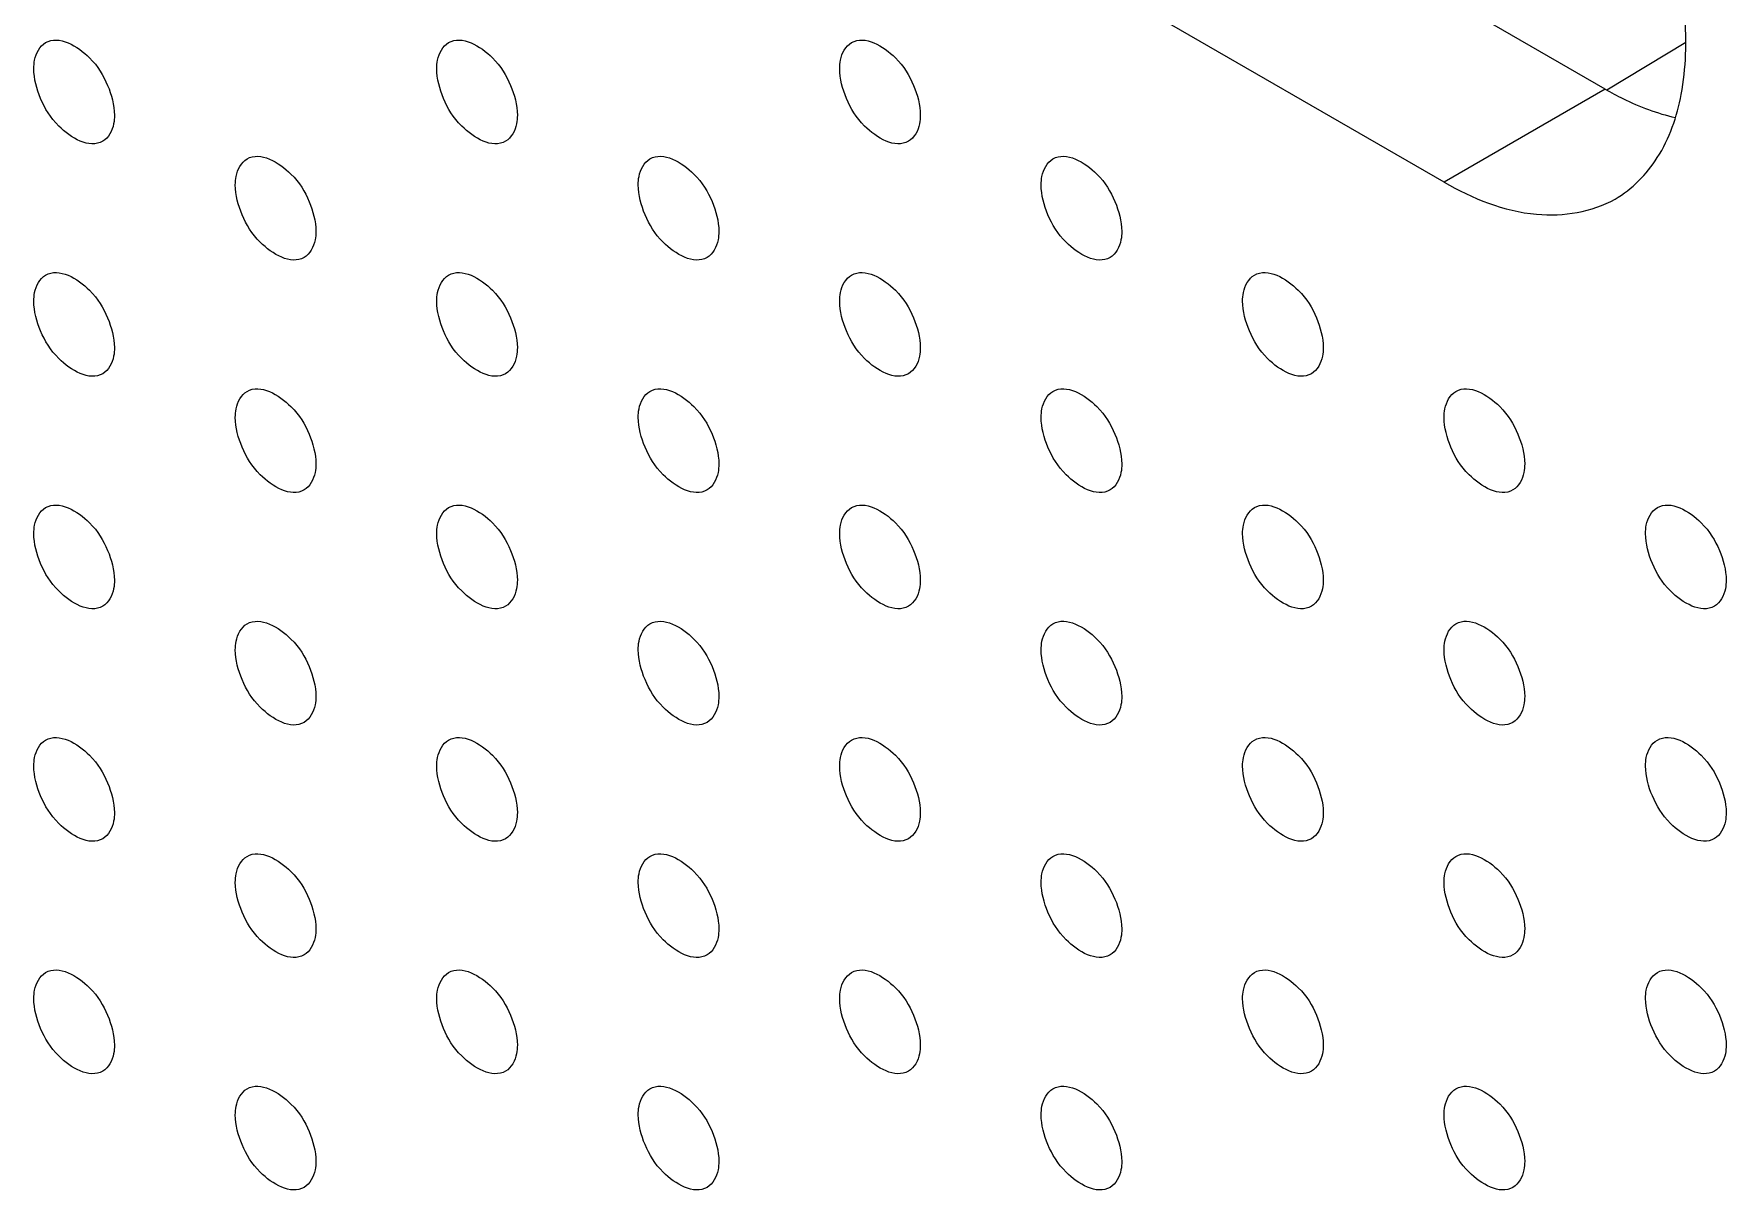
# Model space of a CAD drawing. Header units: millimetres. Extents: x 0 to 1189, y 0 to 858.
# Drawn here: x 917.57 to 947.27, y 477.24 to 497.64 of the extents above; entities that cross this region are included whole.
import ezdxf

# ---------------------------------------------------------------- set-up
doc = ezdxf.new("R2010")
doc.units = ezdxf.units.MM
doc.header["$LTSCALE"] = 65.395
doc.layers.get('0').update_dxf_attribs({"linetype": 'CONTINUOUS'})
doc.layers.add('AXIS', color=7, linetype='CONTINUOUS')

msp = doc.modelspace()

# ---------------------------------------------------------------- linework, layer by layer
at = {"color": 7, "linetype": 'Continuous'}
for p, q in [((945.151, 496.665), (925.352, 508.096)), ((942.323, 495.032), (922.524, 506.463))]:
    msp.add_line(p, q, dxfattribs=at)
at = {"color": 9, "linetype": 'Continuous'}
for p, q in [((945.177, 496.652), (946.565, 497.487)), ((945.151, 496.665), (942.323, 495.032))]:
    msp.add_line(p, q, dxfattribs=at)
at = {"color": 7, "linetype": 'Continuous'}
for points, knots in [([(945.323, 494.735), (945.623, 494.908), (946.167, 495.463), (946.562, 496.635), (946.596, 498.045), (946.16, 500.172), (944.881, 502.673), (943.251, 504.294), (942.323, 504.83)], [0, 0, 0, 0, 0.087148, 0.186862, 0.304539, 0.43868, 0.730128, 1, 1, 1, 1]), ([(945.151, 496.665), (945.253, 496.606), (945.644, 496.397), (946.063, 496.238), (946.381, 496.166)], [0, 0, 0, 0, 0.265007, 1, 1, 1, 1]), ([(942.323, 495.032), (942.819, 494.746), (943.811, 494.334), (944.918, 494.502), (945.323, 494.735)], [0, 0, 0, 0, 0.550827, 1, 1, 1, 1])]:
    msp.add_open_spline(points, degree=3, knots=knots, dxfattribs=at)
at = {"layer": 'AXIS', "color": 7, "linetype": 'Continuous'}
for points, knots in [([(917.574, 497.024), (917.574, 497.074), (917.586, 497.243), (917.676, 497.42), (917.781, 497.481)], [0, 0, 0, 0, 0.294485, 1, 1, 1, 1]), ([(917.781, 497.481), (918.016, 497.618), (918.57, 497.287), (918.882, 496.761), (918.988, 496.386), (918.988, 496.207)], [0, 0, 0, 0, 0.422457, 0.722247, 1, 1, 1, 1]), ([(924.645, 497.024), (924.645, 497.074), (924.657, 497.243), (924.747, 497.42), (924.852, 497.481)], [0, 0, 0, 0, 0.294485, 1, 1, 1, 1]), ([(924.852, 497.481), (925.087, 497.618), (925.641, 497.287), (925.953, 496.761), (926.059, 496.386), (926.059, 496.207)], [0, 0, 0, 0, 0.422457, 0.722247, 1, 1, 1, 1]), ([(931.716, 497.024), (931.716, 497.074), (931.728, 497.243), (931.818, 497.42), (931.923, 497.481)], [0, 0, 0, 0, 0.294485, 1, 1, 1, 1]), ([(931.923, 497.481), (932.158, 497.618), (932.712, 497.287), (933.024, 496.761), (933.131, 496.386), (933.131, 496.207)], [0, 0, 0, 0, 0.422457, 0.722247, 1, 1, 1, 1]), ([(918.782, 495.75), (918.547, 495.613), (917.993, 495.944), (917.68, 496.47), (917.574, 496.845), (917.574, 497.024)], [0, 0, 0, 0, 0.422457, 0.722247, 1, 1, 1, 1]), ([(925.853, 495.75), (925.618, 495.613), (925.064, 495.944), (924.751, 496.47), (924.645, 496.845), (924.645, 497.024)], [0, 0, 0, 0, 0.422457, 0.722247, 1, 1, 1, 1]), ([(932.924, 495.75), (932.689, 495.613), (932.135, 495.944), (931.823, 496.47), (931.716, 496.845), (931.716, 497.024)], [0, 0, 0, 0, 0.422457, 0.722247, 1, 1, 1, 1]), ([(918.988, 496.207), (918.988, 496.157), (918.977, 495.988), (918.886, 495.81), (918.782, 495.75)], [0, 0, 0, 0, 0.294485, 1, 1, 1, 1]), ([(926.059, 496.207), (926.059, 496.157), (926.048, 495.988), (925.957, 495.811), (925.853, 495.75)], [0, 0, 0, 0, 0.294485, 1, 1, 1, 1]), ([(933.131, 496.207), (933.131, 496.157), (933.119, 495.988), (933.029, 495.811), (932.924, 495.75)], [0, 0, 0, 0, 0.294485, 1, 1, 1, 1]), ([(921.11, 494.982), (921.11, 495.033), (921.121, 495.202), (921.212, 495.379), (921.316, 495.44)], [0, 0, 0, 0, 0.294485, 1, 1, 1, 1]), ([(921.316, 495.44), (921.551, 495.576), (922.105, 495.246), (922.418, 494.719), (922.524, 494.345), (922.524, 494.166)], [0, 0, 0, 0, 0.422457, 0.722247, 1, 1, 1, 1]), ([(928.181, 494.982), (928.181, 495.033), (928.192, 495.202), (928.283, 495.379), (928.387, 495.44)], [0, 0, 0, 0, 0.294485, 1, 1, 1, 1]), ([(928.387, 495.44), (928.622, 495.576), (929.176, 495.246), (929.489, 494.72), (929.595, 494.345), (929.595, 494.166)], [0, 0, 0, 0, 0.422457, 0.722247, 1, 1, 1, 1]), ([(935.252, 494.983), (935.252, 495.033), (935.263, 495.202), (935.354, 495.379), (935.458, 495.44)], [0, 0, 0, 0, 0.294485, 1, 1, 1, 1]), ([(935.458, 495.44), (935.693, 495.577), (936.247, 495.246), (936.56, 494.72), (936.666, 494.345), (936.666, 494.166)], [0, 0, 0, 0, 0.422457, 0.722247, 1, 1, 1, 1]), ([(922.318, 493.709), (922.082, 493.572), (921.529, 493.903), (921.216, 494.429), (921.11, 494.804), (921.11, 494.982)], [0, 0, 0, 0, 0.422457, 0.722247, 1, 1, 1, 1]), ([(929.389, 493.709), (929.154, 493.572), (928.6, 493.903), (928.287, 494.429), (928.181, 494.804), (928.181, 494.982)], [0, 0, 0, 0, 0.422457, 0.722247, 1, 1, 1, 1]), ([(936.46, 493.709), (936.225, 493.572), (935.671, 493.903), (935.358, 494.429), (935.252, 494.804), (935.252, 494.983)], [0, 0, 0, 0, 0.422457, 0.722247, 1, 1, 1, 1]), ([(922.524, 494.166), (922.524, 494.116), (922.512, 493.947), (922.422, 493.769), (922.318, 493.709)], [0, 0, 0, 0, 0.294485, 1, 1, 1, 1]), ([(929.595, 494.166), (929.595, 494.116), (929.584, 493.947), (929.493, 493.769), (929.389, 493.709)], [0, 0, 0, 0, 0.294485, 1, 1, 1, 1]), ([(936.666, 494.166), (936.666, 494.116), (936.655, 493.947), (936.564, 493.769), (936.46, 493.709)], [0, 0, 0, 0, 0.294485, 1, 1, 1, 1]), ([(917.574, 492.941), (917.574, 492.992), (917.586, 493.16), (917.676, 493.338), (917.781, 493.399)], [0, 0, 0, 0, 0.294485, 1, 1, 1, 1]), ([(917.781, 493.399), (918.016, 493.535), (918.57, 493.205), (918.882, 492.678), (918.988, 492.303), (918.988, 492.125)], [0, 0, 0, 0, 0.422457, 0.722247, 1, 1, 1, 1]), ([(924.645, 492.941), (924.645, 492.992), (924.657, 493.16), (924.747, 493.338), (924.852, 493.399)], [0, 0, 0, 0, 0.294485, 1, 1, 1, 1]), ([(924.852, 493.399), (925.087, 493.535), (925.641, 493.205), (925.953, 492.678), (926.059, 492.303), (926.059, 492.125)], [0, 0, 0, 0, 0.422457, 0.722247, 1, 1, 1, 1]), ([(931.716, 492.941), (931.716, 492.992), (931.728, 493.161), (931.818, 493.338), (931.923, 493.399)], [0, 0, 0, 0, 0.294485, 1, 1, 1, 1]), ([(931.923, 493.399), (932.158, 493.535), (932.712, 493.205), (933.024, 492.678), (933.131, 492.304), (933.131, 492.125)], [0, 0, 0, 0, 0.422457, 0.722247, 1, 1, 1, 1]), ([(938.787, 492.941), (938.787, 492.992), (938.799, 493.161), (938.889, 493.338), (938.994, 493.399)], [0, 0, 0, 0, 0.294485, 1, 1, 1, 1]), ([(938.994, 493.399), (939.229, 493.535), (939.783, 493.205), (940.095, 492.678), (940.202, 492.304), (940.202, 492.125)], [0, 0, 0, 0, 0.422457, 0.722247, 1, 1, 1, 1]), ([(918.782, 491.667), (918.547, 491.531), (917.993, 491.861), (917.68, 492.388), (917.574, 492.762), (917.574, 492.941)], [0, 0, 0, 0, 0.422457, 0.722247, 1, 1, 1, 1]), ([(925.853, 491.667), (925.618, 491.531), (925.064, 491.861), (924.751, 492.388), (924.645, 492.762), (924.645, 492.941)], [0, 0, 0, 0, 0.422457, 0.722247, 1, 1, 1, 1]), ([(932.924, 491.667), (932.689, 491.531), (932.135, 491.861), (931.823, 492.388), (931.716, 492.762), (931.716, 492.941)], [0, 0, 0, 0, 0.422457, 0.722247, 1, 1, 1, 1]), ([(939.995, 491.667), (939.76, 491.531), (939.206, 491.861), (938.894, 492.388), (938.787, 492.763), (938.787, 492.941)], [0, 0, 0, 0, 0.422457, 0.722247, 1, 1, 1, 1]), ([(918.988, 492.125), (918.988, 492.074), (918.977, 491.905), (918.886, 491.728), (918.782, 491.667)], [0, 0, 0, 0, 0.294485, 1, 1, 1, 1]), ([(926.059, 492.125), (926.059, 492.074), (926.048, 491.905), (925.957, 491.728), (925.853, 491.667)], [0, 0, 0, 0, 0.294485, 1, 1, 1, 1]), ([(933.131, 492.125), (933.131, 492.074), (933.119, 491.905), (933.029, 491.728), (932.924, 491.667)], [0, 0, 0, 0, 0.294485, 1, 1, 1, 1]), ([(940.202, 492.125), (940.202, 492.074), (940.19, 491.906), (940.1, 491.728), (939.995, 491.667)], [0, 0, 0, 0, 0.294485, 1, 1, 1, 1]), ([(921.11, 490.9), (921.11, 490.95), (921.121, 491.119), (921.212, 491.297), (921.316, 491.357)], [0, 0, 0, 0, 0.294485, 1, 1, 1, 1]), ([(921.316, 491.357), (921.551, 491.494), (922.105, 491.163), (922.418, 490.637), (922.524, 490.262), (922.524, 490.083)], [0, 0, 0, 0, 0.422457, 0.722247, 1, 1, 1, 1]), ([(928.181, 490.9), (928.181, 490.95), (928.192, 491.119), (928.283, 491.297), (928.387, 491.357)], [0, 0, 0, 0, 0.294485, 1, 1, 1, 1]), ([(928.387, 491.357), (928.622, 491.494), (929.176, 491.163), (929.489, 490.637), (929.595, 490.262), (929.595, 490.083)], [0, 0, 0, 0, 0.422457, 0.722247, 1, 1, 1, 1]), ([(935.252, 490.9), (935.252, 490.95), (935.263, 491.119), (935.354, 491.297), (935.458, 491.357)], [0, 0, 0, 0, 0.294485, 1, 1, 1, 1]), ([(935.458, 491.357), (935.693, 491.494), (936.247, 491.163), (936.56, 490.637), (936.666, 490.262), (936.666, 490.084)], [0, 0, 0, 0, 0.422457, 0.722247, 1, 1, 1, 1]), ([(942.323, 490.9), (942.323, 490.95), (942.334, 491.119), (942.425, 491.297), (942.529, 491.357)], [0, 0, 0, 0, 0.294485, 1, 1, 1, 1]), ([(942.529, 491.357), (942.764, 491.494), (943.318, 491.164), (943.631, 490.637), (943.737, 490.262), (943.737, 490.084)], [0, 0, 0, 0, 0.422457, 0.722247, 1, 1, 1, 1]), ([(922.318, 489.626), (922.082, 489.489), (921.529, 489.82), (921.216, 490.346), (921.11, 490.721), (921.11, 490.9)], [0, 0, 0, 0, 0.422457, 0.722247, 1, 1, 1, 1]), ([(929.389, 489.626), (929.154, 489.489), (928.6, 489.82), (928.287, 490.346), (928.181, 490.721), (928.181, 490.9)], [0, 0, 0, 0, 0.422457, 0.722247, 1, 1, 1, 1]), ([(936.46, 489.626), (936.225, 489.49), (935.671, 489.82), (935.358, 490.346), (935.252, 490.721), (935.252, 490.9)], [0, 0, 0, 0, 0.422457, 0.722247, 1, 1, 1, 1]), ([(943.531, 489.626), (943.296, 489.49), (942.742, 489.82), (942.429, 490.347), (942.323, 490.721), (942.323, 490.9)], [0, 0, 0, 0, 0.422457, 0.722247, 1, 1, 1, 1]), ([(922.524, 490.083), (922.524, 490.033), (922.512, 489.864), (922.422, 489.687), (922.318, 489.626)], [0, 0, 0, 0, 0.294485, 1, 1, 1, 1]), ([(929.595, 490.083), (929.595, 490.033), (929.584, 489.864), (929.493, 489.687), (929.389, 489.626)], [0, 0, 0, 0, 0.294485, 1, 1, 1, 1]), ([(936.666, 490.084), (936.666, 490.033), (936.655, 489.864), (936.564, 489.687), (936.46, 489.626)], [0, 0, 0, 0, 0.294485, 1, 1, 1, 1]), ([(943.737, 490.084), (943.737, 490.033), (943.726, 489.864), (943.635, 489.687), (943.531, 489.626)], [0, 0, 0, 0, 0.294485, 1, 1, 1, 1]), ([(917.781, 489.316), (918.016, 489.453), (918.57, 489.122), (918.882, 488.596), (918.988, 488.221), (918.988, 488.042)], [0, 0, 0, 0, 0.422457, 0.722247, 1, 1, 1, 1]), ([(924.852, 489.316), (925.087, 489.453), (925.641, 489.122), (925.953, 488.596), (926.059, 488.221), (926.059, 488.042)], [0, 0, 0, 0, 0.422457, 0.722247, 1, 1, 1, 1]), ([(931.923, 489.316), (932.158, 489.453), (932.712, 489.122), (933.024, 488.596), (933.131, 488.221), (933.131, 488.042)], [0, 0, 0, 0, 0.422457, 0.722247, 1, 1, 1, 1]), ([(938.994, 489.316), (939.229, 489.453), (939.783, 489.122), (940.095, 488.596), (940.202, 488.221), (940.202, 488.042)], [0, 0, 0, 0, 0.422457, 0.722247, 1, 1, 1, 1]), ([(946.065, 489.316), (946.3, 489.453), (946.854, 489.122), (947.166, 488.596), (947.273, 488.221), (947.273, 488.042)], [0, 0, 0, 0, 0.422457, 0.722247, 1, 1, 1, 1]), ([(917.574, 488.859), (917.574, 488.909), (917.586, 489.078), (917.676, 489.255), (917.781, 489.316)], [0, 0, 0, 0, 0.294485, 1, 1, 1, 1]), ([(924.645, 488.859), (924.645, 488.909), (924.657, 489.078), (924.747, 489.255), (924.852, 489.316)], [0, 0, 0, 0, 0.294485, 1, 1, 1, 1]), ([(931.716, 488.859), (931.716, 488.909), (931.728, 489.078), (931.818, 489.255), (931.923, 489.316)], [0, 0, 0, 0, 0.294485, 1, 1, 1, 1]), ([(938.787, 488.859), (938.787, 488.909), (938.799, 489.078), (938.889, 489.255), (938.994, 489.316)], [0, 0, 0, 0, 0.294485, 1, 1, 1, 1]), ([(945.858, 488.859), (945.858, 488.909), (945.87, 489.078), (945.96, 489.256), (946.065, 489.316)], [0, 0, 0, 0, 0.294485, 1, 1, 1, 1]), ([(918.782, 487.585), (918.547, 487.448), (917.993, 487.779), (917.68, 488.305), (917.574, 488.68), (917.574, 488.859)], [0, 0, 0, 0, 0.422457, 0.722247, 1, 1, 1, 1]), ([(925.853, 487.585), (925.618, 487.448), (925.064, 487.779), (924.751, 488.305), (924.645, 488.68), (924.645, 488.859)], [0, 0, 0, 0, 0.422457, 0.722247, 1, 1, 1, 1]), ([(932.924, 487.585), (932.689, 487.448), (932.135, 487.779), (931.823, 488.305), (931.716, 488.68), (931.716, 488.859)], [0, 0, 0, 0, 0.422457, 0.722247, 1, 1, 1, 1]), ([(939.995, 487.585), (939.76, 487.448), (939.206, 487.779), (938.894, 488.305), (938.787, 488.68), (938.787, 488.859)], [0, 0, 0, 0, 0.422457, 0.722247, 1, 1, 1, 1]), ([(947.066, 487.585), (946.831, 487.448), (946.277, 487.779), (945.965, 488.305), (945.858, 488.68), (945.858, 488.859)], [0, 0, 0, 0, 0.422457, 0.722247, 1, 1, 1, 1]), ([(918.988, 488.042), (918.988, 487.992), (918.977, 487.823), (918.886, 487.645), (918.782, 487.585)], [0, 0, 0, 0, 0.294485, 1, 1, 1, 1]), ([(926.059, 488.042), (926.059, 487.992), (926.048, 487.823), (925.957, 487.646), (925.853, 487.585)], [0, 0, 0, 0, 0.294485, 1, 1, 1, 1]), ([(933.131, 488.042), (933.131, 487.992), (933.119, 487.823), (933.029, 487.646), (932.924, 487.585)], [0, 0, 0, 0, 0.294485, 1, 1, 1, 1]), ([(940.202, 488.042), (940.202, 487.992), (940.19, 487.823), (940.1, 487.646), (939.995, 487.585)], [0, 0, 0, 0, 0.294485, 1, 1, 1, 1]), ([(947.273, 488.042), (947.273, 487.992), (947.261, 487.823), (947.171, 487.646), (947.066, 487.585)], [0, 0, 0, 0, 0.294485, 1, 1, 1, 1]), ([(921.316, 487.275), (921.551, 487.411), (922.105, 487.081), (922.418, 486.554), (922.524, 486.18), (922.524, 486.001)], [0, 0, 0, 0, 0.422457, 0.722247, 1, 1, 1, 1]), ([(928.387, 487.275), (928.622, 487.411), (929.176, 487.081), (929.489, 486.555), (929.595, 486.18), (929.595, 486.001)], [0, 0, 0, 0, 0.422457, 0.722247, 1, 1, 1, 1]), ([(935.458, 487.275), (935.693, 487.412), (936.247, 487.081), (936.56, 486.555), (936.666, 486.18), (936.666, 486.001)], [0, 0, 0, 0, 0.422457, 0.722247, 1, 1, 1, 1]), ([(942.529, 487.275), (942.764, 487.412), (943.318, 487.081), (943.631, 486.555), (943.737, 486.18), (943.737, 486.001)], [0, 0, 0, 0, 0.422457, 0.722247, 1, 1, 1, 1]), ([(921.11, 486.817), (921.11, 486.868), (921.121, 487.037), (921.212, 487.214), (921.316, 487.275)], [0, 0, 0, 0, 0.294485, 1, 1, 1, 1]), ([(928.181, 486.817), (928.181, 486.868), (928.192, 487.037), (928.283, 487.214), (928.387, 487.275)], [0, 0, 0, 0, 0.294485, 1, 1, 1, 1]), ([(935.252, 486.818), (935.252, 486.868), (935.263, 487.037), (935.354, 487.214), (935.458, 487.275)], [0, 0, 0, 0, 0.294485, 1, 1, 1, 1]), ([(942.323, 486.818), (942.323, 486.868), (942.334, 487.037), (942.425, 487.214), (942.529, 487.275)], [0, 0, 0, 0, 0.294485, 1, 1, 1, 1]), ([(922.318, 485.544), (922.082, 485.407), (921.529, 485.738), (921.216, 486.264), (921.11, 486.639), (921.11, 486.817)], [0, 0, 0, 0, 0.422457, 0.722247, 1, 1, 1, 1]), ([(929.389, 485.544), (929.154, 485.407), (928.6, 485.738), (928.287, 486.264), (928.181, 486.639), (928.181, 486.817)], [0, 0, 0, 0, 0.422457, 0.722247, 1, 1, 1, 1]), ([(936.46, 485.544), (936.225, 485.407), (935.671, 485.738), (935.358, 486.264), (935.252, 486.639), (935.252, 486.818)], [0, 0, 0, 0, 0.422457, 0.722247, 1, 1, 1, 1]), ([(943.531, 485.544), (943.296, 485.407), (942.742, 485.738), (942.429, 486.264), (942.323, 486.639), (942.323, 486.818)], [0, 0, 0, 0, 0.422457, 0.722247, 1, 1, 1, 1]), ([(922.524, 486.001), (922.524, 485.951), (922.512, 485.782), (922.422, 485.604), (922.318, 485.544)], [0, 0, 0, 0, 0.294485, 1, 1, 1, 1]), ([(929.595, 486.001), (929.595, 485.951), (929.584, 485.782), (929.493, 485.604), (929.389, 485.544)], [0, 0, 0, 0, 0.294485, 1, 1, 1, 1]), ([(936.666, 486.001), (936.666, 485.951), (936.655, 485.782), (936.564, 485.604), (936.46, 485.544)], [0, 0, 0, 0, 0.294485, 1, 1, 1, 1]), ([(943.737, 486.001), (943.737, 485.951), (943.726, 485.782), (943.635, 485.604), (943.531, 485.544)], [0, 0, 0, 0, 0.294485, 1, 1, 1, 1]), ([(917.781, 485.233), (918.016, 485.37), (918.57, 485.04), (918.882, 484.513), (918.988, 484.138), (918.988, 483.96)], [0, 0, 0, 0, 0.422457, 0.722247, 1, 1, 1, 1]), ([(924.852, 485.234), (925.087, 485.37), (925.641, 485.04), (925.953, 484.513), (926.059, 484.138), (926.059, 483.96)], [0, 0, 0, 0, 0.422457, 0.722247, 1, 1, 1, 1]), ([(931.923, 485.234), (932.158, 485.37), (932.712, 485.04), (933.024, 484.513), (933.131, 484.139), (933.131, 483.96)], [0, 0, 0, 0, 0.422457, 0.722247, 1, 1, 1, 1]), ([(938.994, 485.234), (939.229, 485.37), (939.783, 485.04), (940.095, 484.513), (940.202, 484.139), (940.202, 483.96)], [0, 0, 0, 0, 0.422457, 0.722247, 1, 1, 1, 1]), ([(946.065, 485.234), (946.3, 485.37), (946.854, 485.04), (947.166, 484.513), (947.273, 484.139), (947.273, 483.96)], [0, 0, 0, 0, 0.422457, 0.722247, 1, 1, 1, 1]), ([(917.574, 484.776), (917.574, 484.827), (917.586, 484.995), (917.676, 485.173), (917.781, 485.233)], [0, 0, 0, 0, 0.294485, 1, 1, 1, 1]), ([(924.645, 484.776), (924.645, 484.827), (924.657, 484.995), (924.747, 485.173), (924.852, 485.234)], [0, 0, 0, 0, 0.294485, 1, 1, 1, 1]), ([(931.716, 484.776), (931.716, 484.827), (931.728, 484.996), (931.818, 485.173), (931.923, 485.234)], [0, 0, 0, 0, 0.294485, 1, 1, 1, 1]), ([(938.787, 484.776), (938.787, 484.827), (938.799, 484.996), (938.889, 485.173), (938.994, 485.234)], [0, 0, 0, 0, 0.294485, 1, 1, 1, 1]), ([(945.858, 484.776), (945.858, 484.827), (945.87, 484.996), (945.96, 485.173), (946.065, 485.234)], [0, 0, 0, 0, 0.294485, 1, 1, 1, 1]), ([(918.782, 483.502), (918.547, 483.366), (917.993, 483.696), (917.68, 484.223), (917.574, 484.597), (917.574, 484.776)], [0, 0, 0, 0, 0.422457, 0.722247, 1, 1, 1, 1]), ([(925.853, 483.502), (925.618, 483.366), (925.064, 483.696), (924.751, 484.223), (924.645, 484.597), (924.645, 484.776)], [0, 0, 0, 0, 0.422457, 0.722247, 1, 1, 1, 1]), ([(932.924, 483.502), (932.689, 483.366), (932.135, 483.696), (931.823, 484.223), (931.716, 484.597), (931.716, 484.776)], [0, 0, 0, 0, 0.422457, 0.722247, 1, 1, 1, 1]), ([(939.995, 483.502), (939.76, 483.366), (939.206, 483.696), (938.894, 484.223), (938.787, 484.598), (938.787, 484.776)], [0, 0, 0, 0, 0.422457, 0.722247, 1, 1, 1, 1]), ([(947.066, 483.503), (946.831, 483.366), (946.277, 483.696), (945.965, 484.223), (945.858, 484.598), (945.858, 484.776)], [0, 0, 0, 0, 0.422457, 0.722247, 1, 1, 1, 1]), ([(918.988, 483.96), (918.988, 483.909), (918.977, 483.74), (918.886, 483.563), (918.782, 483.502)], [0, 0, 0, 0, 0.294485, 1, 1, 1, 1]), ([(926.059, 483.96), (926.059, 483.909), (926.048, 483.74), (925.957, 483.563), (925.853, 483.502)], [0, 0, 0, 0, 0.294485, 1, 1, 1, 1]), ([(933.131, 483.96), (933.131, 483.909), (933.119, 483.74), (933.029, 483.563), (932.924, 483.502)], [0, 0, 0, 0, 0.294485, 1, 1, 1, 1]), ([(940.202, 483.96), (940.202, 483.909), (940.19, 483.741), (940.1, 483.563), (939.995, 483.502)], [0, 0, 0, 0, 0.294485, 1, 1, 1, 1]), ([(947.273, 483.96), (947.273, 483.909), (947.261, 483.741), (947.171, 483.563), (947.066, 483.503)], [0, 0, 0, 0, 0.294485, 1, 1, 1, 1]), ([(921.316, 483.192), (921.551, 483.329), (922.105, 482.998), (922.418, 482.472), (922.524, 482.097), (922.524, 481.918)], [0, 0, 0, 0, 0.422457, 0.722247, 1, 1, 1, 1]), ([(928.387, 483.192), (928.622, 483.329), (929.176, 482.998), (929.489, 482.472), (929.595, 482.097), (929.595, 481.918)], [0, 0, 0, 0, 0.422457, 0.722247, 1, 1, 1, 1]), ([(935.458, 483.192), (935.693, 483.329), (936.247, 482.998), (936.56, 482.472), (936.666, 482.097), (936.666, 481.919)], [0, 0, 0, 0, 0.422457, 0.722247, 1, 1, 1, 1]), ([(942.529, 483.192), (942.764, 483.329), (943.318, 482.999), (943.631, 482.472), (943.737, 482.097), (943.737, 481.919)], [0, 0, 0, 0, 0.422457, 0.722247, 1, 1, 1, 1]), ([(921.11, 482.735), (921.11, 482.785), (921.121, 482.954), (921.212, 483.132), (921.316, 483.192)], [0, 0, 0, 0, 0.294485, 1, 1, 1, 1]), ([(928.181, 482.735), (928.181, 482.785), (928.192, 482.954), (928.283, 483.132), (928.387, 483.192)], [0, 0, 0, 0, 0.294485, 1, 1, 1, 1]), ([(935.252, 482.735), (935.252, 482.785), (935.263, 482.954), (935.354, 483.132), (935.458, 483.192)], [0, 0, 0, 0, 0.294485, 1, 1, 1, 1]), ([(942.323, 482.735), (942.323, 482.785), (942.334, 482.954), (942.425, 483.132), (942.529, 483.192)], [0, 0, 0, 0, 0.294485, 1, 1, 1, 1]), ([(922.318, 481.461), (922.082, 481.324), (921.529, 481.655), (921.216, 482.181), (921.11, 482.556), (921.11, 482.735)], [0, 0, 0, 0, 0.422457, 0.722247, 1, 1, 1, 1]), ([(929.389, 481.461), (929.154, 481.324), (928.6, 481.655), (928.287, 482.181), (928.181, 482.556), (928.181, 482.735)], [0, 0, 0, 0, 0.422457, 0.722247, 1, 1, 1, 1]), ([(936.46, 481.461), (936.225, 481.325), (935.671, 481.655), (935.358, 482.181), (935.252, 482.556), (935.252, 482.735)], [0, 0, 0, 0, 0.422457, 0.722247, 1, 1, 1, 1]), ([(943.531, 481.461), (943.296, 481.325), (942.742, 481.655), (942.429, 482.182), (942.323, 482.556), (942.323, 482.735)], [0, 0, 0, 0, 0.422457, 0.722247, 1, 1, 1, 1]), ([(922.524, 481.918), (922.524, 481.868), (922.512, 481.699), (922.422, 481.522), (922.318, 481.461)], [0, 0, 0, 0, 0.294485, 1, 1, 1, 1]), ([(929.595, 481.918), (929.595, 481.868), (929.584, 481.699), (929.493, 481.522), (929.389, 481.461)], [0, 0, 0, 0, 0.294485, 1, 1, 1, 1]), ([(936.666, 481.919), (936.666, 481.868), (936.655, 481.699), (936.564, 481.522), (936.46, 481.461)], [0, 0, 0, 0, 0.294485, 1, 1, 1, 1]), ([(943.737, 481.919), (943.737, 481.868), (943.726, 481.699), (943.635, 481.522), (943.531, 481.461)], [0, 0, 0, 0, 0.294485, 1, 1, 1, 1]), ([(917.574, 480.694), (917.574, 480.744), (917.586, 480.913), (917.676, 481.09), (917.781, 481.151)], [0, 0, 0, 0, 0.294485, 1, 1, 1, 1]), ([(917.781, 481.151), (918.016, 481.288), (918.57, 480.957), (918.882, 480.431), (918.988, 480.056), (918.988, 479.877)], [0, 0, 0, 0, 0.422457, 0.722247, 1, 1, 1, 1]), ([(924.645, 480.694), (924.645, 480.744), (924.657, 480.913), (924.747, 481.09), (924.852, 481.151)], [0, 0, 0, 0, 0.294485, 1, 1, 1, 1]), ([(924.852, 481.151), (925.087, 481.288), (925.641, 480.957), (925.953, 480.431), (926.059, 480.056), (926.059, 479.877)], [0, 0, 0, 0, 0.422457, 0.722247, 1, 1, 1, 1]), ([(931.716, 480.694), (931.716, 480.744), (931.728, 480.913), (931.818, 481.09), (931.923, 481.151)], [0, 0, 0, 0, 0.294485, 1, 1, 1, 1]), ([(931.923, 481.151), (932.158, 481.288), (932.712, 480.957), (933.024, 480.431), (933.131, 480.056), (933.131, 479.877)], [0, 0, 0, 0, 0.422457, 0.722247, 1, 1, 1, 1]), ([(938.787, 480.694), (938.787, 480.744), (938.799, 480.913), (938.889, 481.09), (938.994, 481.151)], [0, 0, 0, 0, 0.294485, 1, 1, 1, 1]), ([(938.994, 481.151), (939.229, 481.288), (939.783, 480.957), (940.095, 480.431), (940.202, 480.056), (940.202, 479.877)], [0, 0, 0, 0, 0.422457, 0.722247, 1, 1, 1, 1]), ([(945.858, 480.694), (945.858, 480.744), (945.87, 480.913), (945.96, 481.091), (946.065, 481.151)], [0, 0, 0, 0, 0.294485, 1, 1, 1, 1]), ([(946.065, 481.151), (946.3, 481.288), (946.854, 480.957), (947.166, 480.431), (947.273, 480.056), (947.273, 479.877)], [0, 0, 0, 0, 0.422457, 0.722247, 1, 1, 1, 1]), ([(918.782, 479.42), (918.547, 479.283), (917.993, 479.614), (917.68, 480.14), (917.574, 480.515), (917.574, 480.694)], [0, 0, 0, 0, 0.422457, 0.722247, 1, 1, 1, 1]), ([(925.853, 479.42), (925.618, 479.283), (925.064, 479.614), (924.751, 480.14), (924.645, 480.515), (924.645, 480.694)], [0, 0, 0, 0, 0.422457, 0.722247, 1, 1, 1, 1]), ([(932.924, 479.42), (932.689, 479.283), (932.135, 479.614), (931.823, 480.14), (931.716, 480.515), (931.716, 480.694)], [0, 0, 0, 0, 0.422457, 0.722247, 1, 1, 1, 1]), ([(939.995, 479.42), (939.76, 479.283), (939.206, 479.614), (938.894, 480.14), (938.787, 480.515), (938.787, 480.694)], [0, 0, 0, 0, 0.422457, 0.722247, 1, 1, 1, 1]), ([(947.066, 479.42), (946.831, 479.283), (946.277, 479.614), (945.965, 480.14), (945.858, 480.515), (945.858, 480.694)], [0, 0, 0, 0, 0.422457, 0.722247, 1, 1, 1, 1]), ([(918.988, 479.877), (918.988, 479.827), (918.977, 479.658), (918.886, 479.48), (918.782, 479.42)], [0, 0, 0, 0, 0.294485, 1, 1, 1, 1]), ([(926.059, 479.877), (926.059, 479.827), (926.048, 479.658), (925.957, 479.481), (925.853, 479.42)], [0, 0, 0, 0, 0.294485, 1, 1, 1, 1]), ([(933.131, 479.877), (933.131, 479.827), (933.119, 479.658), (933.029, 479.481), (932.924, 479.42)], [0, 0, 0, 0, 0.294485, 1, 1, 1, 1]), ([(940.202, 479.877), (940.202, 479.827), (940.19, 479.658), (940.1, 479.481), (939.995, 479.42)], [0, 0, 0, 0, 0.294485, 1, 1, 1, 1]), ([(947.273, 479.877), (947.273, 479.827), (947.261, 479.658), (947.171, 479.481), (947.066, 479.42)], [0, 0, 0, 0, 0.294485, 1, 1, 1, 1]), ([(921.11, 478.652), (921.11, 478.703), (921.121, 478.872), (921.212, 479.049), (921.316, 479.11)], [0, 0, 0, 0, 0.294485, 1, 1, 1, 1]), ([(921.316, 479.11), (921.551, 479.246), (922.105, 478.916), (922.418, 478.389), (922.524, 478.015), (922.524, 477.836)], [0, 0, 0, 0, 0.422457, 0.722247, 1, 1, 1, 1]), ([(928.181, 478.652), (928.181, 478.703), (928.192, 478.872), (928.283, 479.049), (928.387, 479.11)], [0, 0, 0, 0, 0.294485, 1, 1, 1, 1]), ([(928.387, 479.11), (928.622, 479.246), (929.176, 478.916), (929.489, 478.39), (929.595, 478.015), (929.595, 477.836)], [0, 0, 0, 0, 0.422457, 0.722247, 1, 1, 1, 1]), ([(935.252, 478.653), (935.252, 478.703), (935.263, 478.872), (935.354, 479.049), (935.458, 479.11)], [0, 0, 0, 0, 0.294485, 1, 1, 1, 1]), ([(935.458, 479.11), (935.693, 479.247), (936.247, 478.916), (936.56, 478.39), (936.666, 478.015), (936.666, 477.836)], [0, 0, 0, 0, 0.422457, 0.722247, 1, 1, 1, 1]), ([(942.323, 478.653), (942.323, 478.703), (942.334, 478.872), (942.425, 479.049), (942.529, 479.11)], [0, 0, 0, 0, 0.294485, 1, 1, 1, 1]), ([(942.529, 479.11), (942.764, 479.247), (943.318, 478.916), (943.631, 478.39), (943.737, 478.015), (943.737, 477.836)], [0, 0, 0, 0, 0.422457, 0.722247, 1, 1, 1, 1]), ([(922.318, 477.379), (922.082, 477.242), (921.529, 477.572), (921.216, 478.099), (921.11, 478.474), (921.11, 478.652)], [0, 0, 0, 0, 0.422457, 0.722247, 1, 1, 1, 1]), ([(929.389, 477.379), (929.154, 477.242), (928.6, 477.573), (928.287, 478.099), (928.181, 478.474), (928.181, 478.652)], [0, 0, 0, 0, 0.422457, 0.722247, 1, 1, 1, 1]), ([(936.46, 477.379), (936.225, 477.242), (935.671, 477.573), (935.358, 478.099), (935.252, 478.474), (935.252, 478.653)], [0, 0, 0, 0, 0.422457, 0.722247, 1, 1, 1, 1]), ([(943.531, 477.379), (943.296, 477.242), (942.742, 477.573), (942.429, 478.099), (942.323, 478.474), (942.323, 478.653)], [0, 0, 0, 0, 0.422457, 0.722247, 1, 1, 1, 1]), ([(922.524, 477.836), (922.524, 477.786), (922.512, 477.617), (922.422, 477.439), (922.318, 477.379)], [0, 0, 0, 0, 0.294485, 1, 1, 1, 1]), ([(929.595, 477.836), (929.595, 477.786), (929.584, 477.617), (929.493, 477.439), (929.389, 477.379)], [0, 0, 0, 0, 0.294485, 1, 1, 1, 1]), ([(936.666, 477.836), (936.666, 477.786), (936.655, 477.617), (936.564, 477.439), (936.46, 477.379)], [0, 0, 0, 0, 0.294485, 1, 1, 1, 1]), ([(943.737, 477.836), (943.737, 477.786), (943.726, 477.617), (943.635, 477.439), (943.531, 477.379)], [0, 0, 0, 0, 0.294485, 1, 1, 1, 1])]:
    msp.add_open_spline(points, degree=3, knots=knots, dxfattribs=at)

doc.saveas('drawing.dxf')
